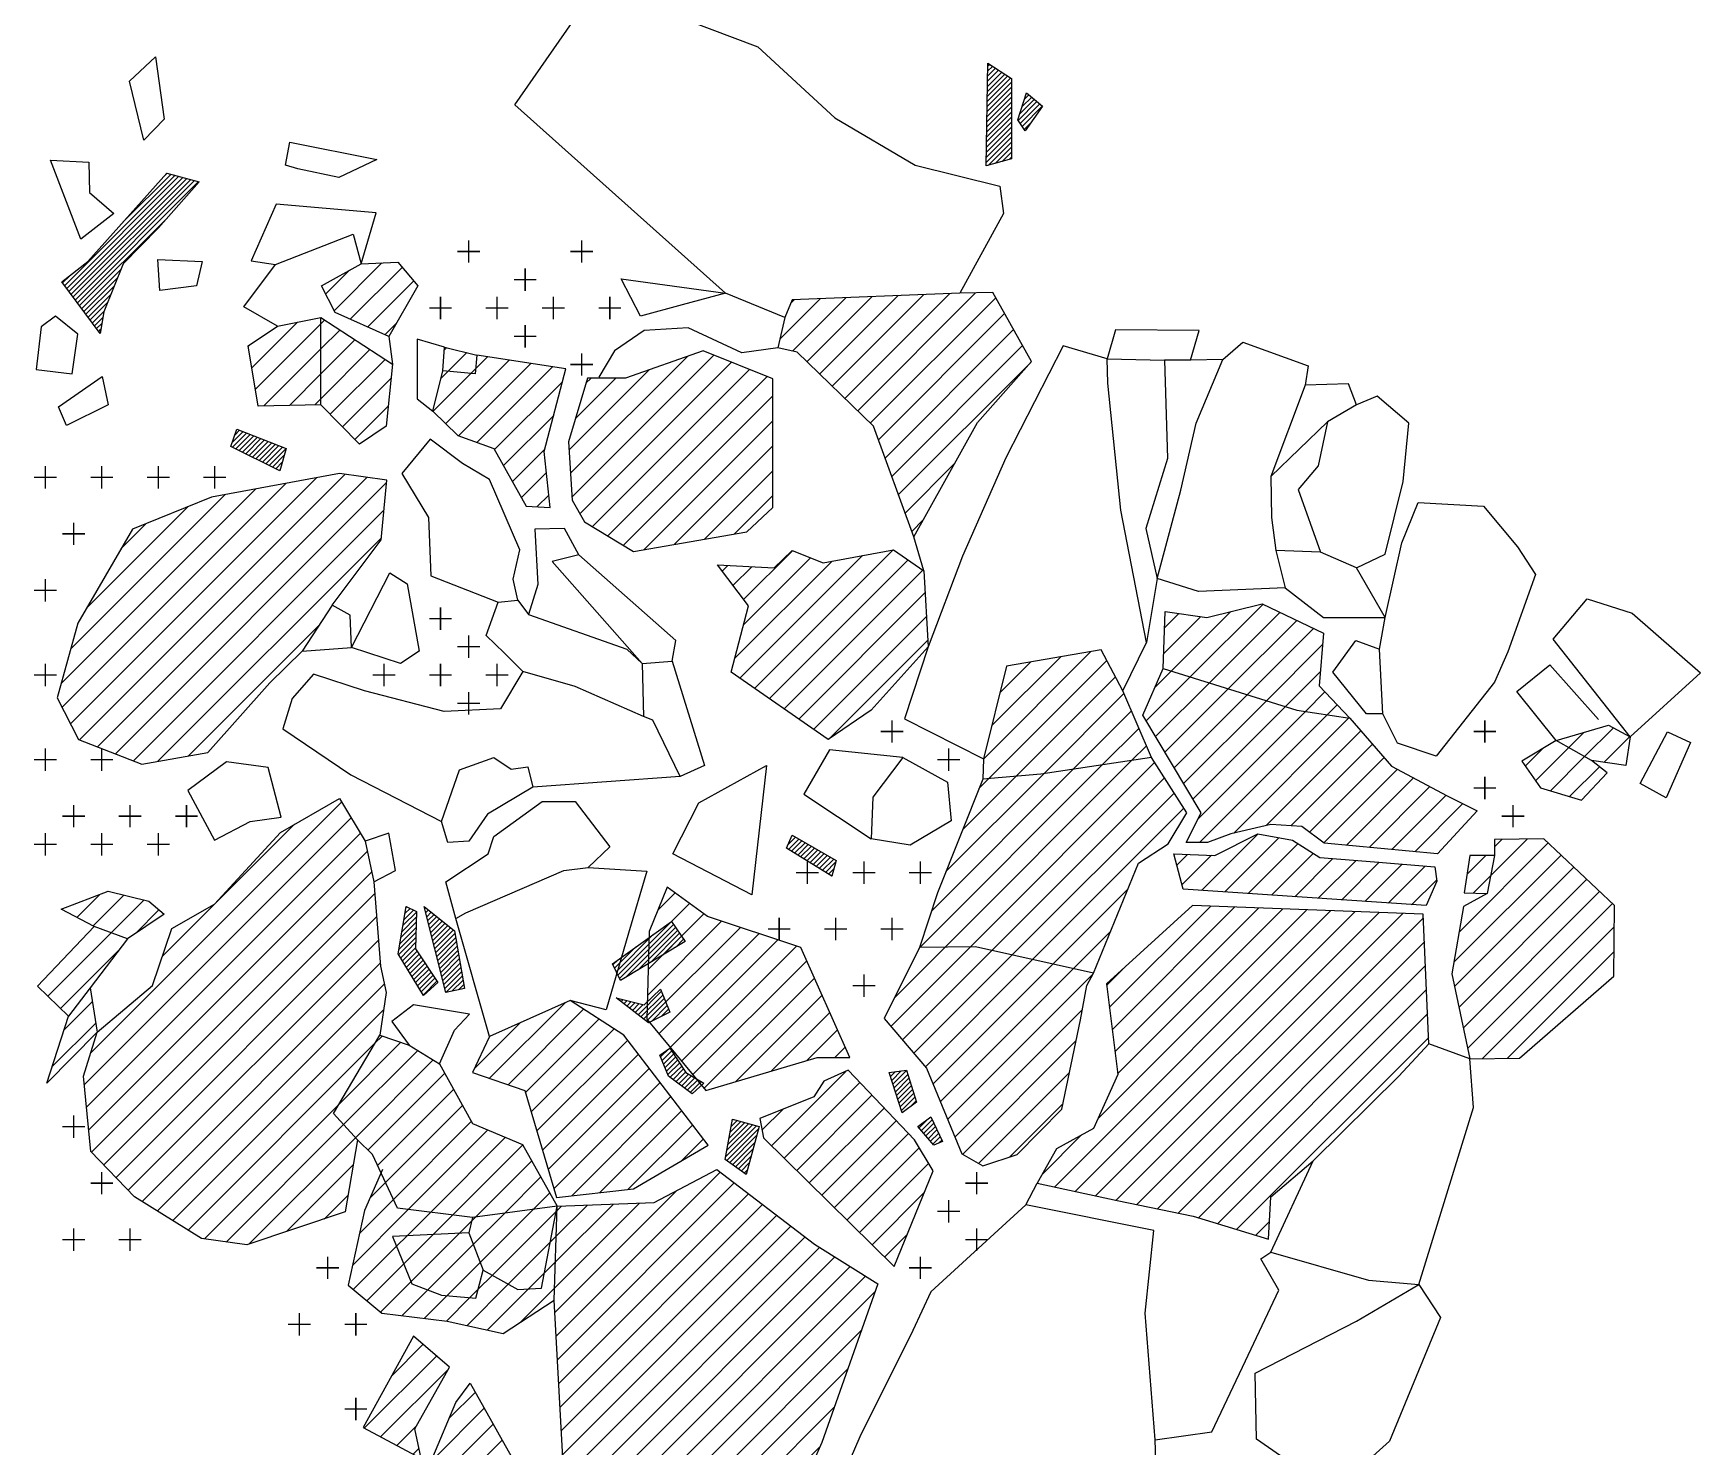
# Model space of a CAD drawing. Header units: metres. Extents: x -4.61 to -3.43, y -16.7 to -13.5.
# Drawn here: x -4.608 to -3.427, y -15.595 to -14.593 of the extents above; entities that cross this region are included whole.
import ezdxf

# ---------------------------------------------------------------- set-up
doc = ezdxf.new("R2010")
doc.units = ezdxf.units.M
doc.header["$LTSCALE"] = 25
doc.header["$MEASUREMENT"] = 0
doc.layers.get('0').update_dxf_attribs({"linetype": 'CONTINUOUS'})
for name, color, linetype in [('FEUER', 1, 'CONTINUOUS'), ('KNOCHEN', 2, 'CONTINUOUS'), ('KNOCHENSCHRAFF', 2, 'CONTINUOUS'), ('STEINE', 4, 'CONTINUOUS')]:
    doc.layers.add(name, color=color, linetype=linetype)

# ---------------------------------------------------------------- blocks, each defined once
blk = doc.blocks.new('*X2')
at = {"color": 0}
for p, q in [((-414.85, -1446.16), (-414.07, -1445.39)), ((-414.71, -1446.38), (-413.31, -1444.98)), ((-414.57, -1446.6), (-413.21, -1445.24)), ((-414.43, -1446.81), (-413.12, -1445.49)), ((-414.3, -1447.03), (-413.02, -1445.75)), ((-414.16, -1447.24), (-412.92, -1446.01)), ((-414.02, -1447.46), (-412.83, -1446.26)), ((-413.88, -1447.67), (-412.73, -1446.52)), ((-413.74, -1447.89), (-412.63, -1446.78)), ((-413.61, -1448.1), (-412.86, -1447.36)), ((-413.47, -1448.32), (-413.11, -1447.96)), ((-393.26, -1463.82), (-391.8, -1462.36)), ((-393.26, -1464.18), (-391.59, -1462.5)), ((-393.25, -1463.1), (-392.23, -1462.09)), ((-393.25, -1463.46), (-392.02, -1462.23)), ((-393.24, -1462.38), (-392.67, -1461.81)), ((-393.24, -1462.74), (-392.45, -1461.95)), ((-393.23, -1461.67), (-393.1, -1461.54)), ((-393.23, -1462.02), (-392.88, -1461.68)), ((-393.28, -1465.25), (-391.54, -1463.52)), ((-393.27, -1464.53), (-391.54, -1462.81)), ((-393.27, -1464.89), (-391.54, -1463.16)), ((-390.62, -1464.01), (-390.3, -1463.69)), ((-393.3, -1466.69), (-391.54, -1464.93)), ((-393.29, -1465.97), (-391.54, -1464.22)), ((-393.29, -1466.33), (-391.54, -1464.58)), ((-393.28, -1465.61), (-391.54, -1463.87)), ((-391.06, -1465.51), (-389.74, -1464.18)), ((-390.95, -1465.04), (-389.93, -1464.02)), ((-390.92, -1465.73), (-389.55, -1464.35)), ((-390.78, -1464.53), (-390.11, -1463.86)), ((-390.78, -1465.94), (-389.36, -1464.51)), ((-393.31, -1467.4), (-391.54, -1465.64)), ((-393.31, -1467.76), (-391.54, -1465.99)), ((-393.3, -1467.04), (-391.54, -1465.29)), ((-390.64, -1466.15), (-390.19, -1465.7)), ((-393.32, -1468.12), (-391.54, -1466.35)), ((-393.32, -1468.48), (-391.54, -1466.7)), ((-393.19, -1468.7), (-391.54, -1467.05)), ((-392.7, -1468.56), (-391.54, -1467.41)), ((-392.2, -1468.42), (-391.54, -1467.76)), ((-391.71, -1468.28), (-391.54, -1468.11)), ((-458.62, -1477.21), (-450.81, -1469.4)), ((-458.47, -1477.41), (-450.53, -1469.47)), ((-458.32, -1477.61), (-450.25, -1469.55)), ((-458.17, -1477.82), (-449.97, -1469.62)), ((-454.5, -1472.73), (-451.09, -1469.32)), ((-451.51, -1469.39), (-451.37, -1469.25)), ((-458.02, -1478.02), (-449.7, -1469.7)), ((-457.87, -1478.22), (-449.42, -1469.77)), ((-457.72, -1478.43), (-449.14, -1469.85)), ((-457.57, -1478.63), (-451.49, -1472.55)), ((-458.77, -1477), (-458.3, -1476.54)), ((-457.42, -1478.84), (-454.65, -1476.07)), ((-457.27, -1479.04), (-454.89, -1476.66)), ((-457.12, -1479.24), (-455.13, -1477.25)), ((-456.97, -1479.45), (-455.37, -1477.84)), ((-456.82, -1479.65), (-455.61, -1478.44)), ((-456.67, -1479.85), (-455.84, -1479.03)), ((-456.52, -1480.06), (-455.93, -1479.47)), ((-456.37, -1480.26), (-456, -1479.89)), ((-456.22, -1480.46), (-456.07, -1480.31)), ((-446.76, -1488.33), (-445.99, -1487.56)), ((-446.73, -1488.66), (-445.73, -1487.65)), ((-446.58, -1487.8), (-446.24, -1487.46)), ((-446.5, -1488.77), (-445.48, -1487.75)), ((-446.26, -1488.89), (-445.22, -1487.85)), ((-446.03, -1489.01), (-444.97, -1487.95)), ((-445.79, -1489.13), (-444.72, -1488.05)), ((-445.56, -1489.25), (-444.46, -1488.15)), ((-445.32, -1489.36), (-444.21, -1488.25)), ((-445.09, -1489.48), (-443.95, -1488.35)), ((-444.85, -1489.6), (-443.7, -1488.45)), ((-444.61, -1489.72), (-443.45, -1488.55)), ((-444.38, -1489.84), (-443.19, -1488.65)), ((-444.14, -1489.95), (-442.94, -1488.75)), ((-443.91, -1490.07), (-443.07, -1489.23)), ((-443.67, -1490.19), (-443.21, -1489.73)), ((-443.44, -1490.31), (-443.36, -1490.23)), ((-407.38, -1516.83), (-406.84, -1516.29)), ((-407.35, -1517.15), (-406.61, -1516.42)), ((-407.13, -1517.29), (-406.39, -1516.55)), ((-407.1, -1516.19), (-407.06, -1516.16)), ((-406.91, -1517.42), (-406.16, -1516.68)), ((-406.69, -1517.56), (-405.94, -1516.8)), ((-406.48, -1517.69), (-405.72, -1516.93)), ((-406.26, -1517.83), (-405.49, -1517.06)), ((-406.04, -1517.96), (-405.27, -1517.19)), ((-405.82, -1518.1), (-405.04, -1517.32)), ((-405.6, -1518.23), (-404.82, -1517.45)), ((-405.38, -1518.37), (-404.59, -1517.58)), ((-405.17, -1518.5), (-404.37, -1517.71)), ((-404.95, -1518.64), (-404.14, -1517.84)), ((-404.73, -1518.78), (-404, -1518.05)), ((-404.51, -1518.91), (-404.14, -1518.54)), ((-404.29, -1519.05), (-404.27, -1519.02)), ((-434.65, -1522.53), (-433.71, -1521.6)), ((-434.58, -1522.11), (-433.92, -1521.45)), ((-434.51, -1521.68), (-434.15, -1521.33)), ((-434.44, -1521.26), (-434.39, -1521.21)), ((-433.11, -1521.35), (-433.04, -1521.28)), ((-433.04, -1521.63), (-432.85, -1521.44)), ((-432.97, -1521.92), (-432.65, -1521.6)), ((-434.86, -1523.81), (-433.73, -1522.68)), ((-434.79, -1523.38), (-433.73, -1522.32)), ((-434.72, -1522.96), (-433.72, -1521.96)), ((-432.9, -1522.2), (-432.46, -1521.76)), ((-432.83, -1522.48), (-432.26, -1521.91)), ((-432.76, -1522.76), (-432.07, -1522.07)), ((-432.69, -1523.05), (-431.87, -1522.23)), ((-432.62, -1523.33), (-431.68, -1522.39)), ((-432.55, -1523.61), (-431.48, -1522.55)), ((-432.48, -1523.9), (-431.28, -1522.7)), ((-419.43, -1526.06), (-415.66, -1522.28)), ((-419.32, -1526.29), (-415.49, -1522.47)), ((-418.9, -1526.23), (-415.35, -1522.68)), ((-434.95, -1524.61), (-433.75, -1523.4)), ((-434.93, -1524.23), (-433.74, -1523.04)), ((-434.82, -1524.83), (-433.76, -1523.76)), ((-432.41, -1524.18), (-431.09, -1522.86)), ((-432.34, -1524.46), (-430.98, -1523.11)), ((-432.26, -1524.74), (-430.93, -1523.41)), ((-432.19, -1525.03), (-430.88, -1523.71)), ((-432.12, -1525.31), (-430.82, -1524.01)), ((-419.55, -1525.82), (-416.92, -1523.18)), ((-418.01, -1525.7), (-415.21, -1522.89)), ((-417.13, -1525.17), (-415.06, -1523.1)), ((-416.25, -1524.64), (-414.92, -1523.31)), ((-415.36, -1524.11), (-414.78, -1523.52)), ((-434.69, -1525.05), (-433.76, -1524.12)), ((-434.55, -1525.27), (-433.65, -1524.36)), ((-434.42, -1525.49), (-433.51, -1524.58)), ((-434.29, -1525.71), (-433.37, -1524.79)), ((-434.16, -1525.93), (-433.23, -1525)), ((-432.05, -1525.59), (-430.77, -1524.31)), ((-431.98, -1525.88), (-430.72, -1524.61)), ((-431.91, -1526.16), (-430.67, -1524.91)), ((-431.84, -1526.44), (-430.61, -1525.21)), ((-419.78, -1525.34), (-419.44, -1525)), ((-419.66, -1525.58), (-418.18, -1524.09)), ((-434.02, -1526.15), (-433.09, -1525.22)), ((-433.89, -1526.37), (-432.95, -1525.43)), ((-433.76, -1526.59), (-432.81, -1525.64)), ((-433.62, -1526.81), (-432.67, -1525.86)), ((-433.49, -1527.03), (-432.53, -1526.07)), ((-433.36, -1527.25), (-432.39, -1526.28)), ((-431.77, -1526.72), (-430.56, -1525.52)), ((-431.7, -1527.01), (-430.51, -1525.82)), ((-431.63, -1527.29), (-430.45, -1526.12)), ((-433.22, -1527.47), (-432.25, -1526.5)), ((-431.19, -1527.2), (-430.4, -1526.42)), ((-430.73, -1527.1), (-430.35, -1526.72)), ((-418, -1528.87), (-416.34, -1527.2)), ((-417.8, -1529.02), (-416.23, -1527.45)), ((-419.4, -1527.78), (-419.33, -1527.72)), ((-419.2, -1527.94), (-419.05, -1527.79)), ((-419, -1528.09), (-418.77, -1527.86)), ((-418.8, -1528.25), (-418.48, -1527.93)), ((-418.6, -1528.4), (-418.2, -1528.01)), ((-418.4, -1528.56), (-417.92, -1528.08)), ((-418.2, -1528.71), (-417.64, -1528.15)), ((-417.61, -1529.18), (-416.13, -1527.7)), ((-417.41, -1529.33), (-416.03, -1527.96)), ((-417.06, -1529.34), (-415.93, -1528.21)), ((-416.36, -1528.99), (-415.83, -1528.46)), ((-416.4, -1531.86), (-415.83, -1531.29)), ((-416.29, -1532.11), (-415.61, -1531.42)), ((-416.19, -1532.36), (-415.47, -1531.64)), ((-416.09, -1532.61), (-415.33, -1531.85)), ((-415.98, -1532.86), (-415.19, -1532.07)), ((-415.88, -1533.11), (-415.05, -1532.28)), ((-415.72, -1533.3), (-414.91, -1532.5)), ((-415.52, -1533.45), (-414.77, -1532.71)), ((-415.32, -1533.61), (-414.64, -1532.93)), ((-415.12, -1533.76), (-414.43, -1533.07)), ((-414.91, -1533.91), (-414.21, -1533.2)), ((-414.71, -1534.06), (-413.99, -1533.34)), ((-414.51, -1534.22), (-413.76, -1533.47)), ((-400.2, -1532.98), (-400.17, -1532.95)), ((-400.11, -1533.25), (-399.76, -1532.9)), ((-400.02, -1533.52), (-399.36, -1532.85)), ((-399.94, -1533.78), (-398.98, -1532.82)), ((-399.85, -1534.05), (-398.89, -1533.09)), ((-399.77, -1534.32), (-398.81, -1533.36)), ((-414.31, -1534.37), (-413.54, -1533.6)), ((-399.68, -1534.59), (-398.72, -1533.63)), ((-399.59, -1534.85), (-398.63, -1533.89)), ((-399.51, -1535.12), (-398.55, -1534.16)), ((-399.42, -1535.39), (-398.46, -1534.43)), ((-399.34, -1535.66), (-398.38, -1534.7)), ((-398.68, -1535.35), (-398.29, -1534.97)), ((-411.78, -1538.91), (-409.6, -1536.73)), ((-411.71, -1539.19), (-409.47, -1536.95)), ((-411.7, -1538.47), (-409.88, -1536.65)), ((-411.62, -1538.04), (-410.16, -1536.58)), ((-411.55, -1537.61), (-410.43, -1536.5)), ((-411.47, -1537.18), (-410.71, -1536.43)), ((-411.39, -1536.75), (-410.99, -1536.35)), ((-411.32, -1536.32), (-411.27, -1536.28)), ((-398.08, -1536.88), (-397.5, -1536.29)), ((-397.92, -1537.07), (-397.16, -1536.31)), ((-397.76, -1537.26), (-397.05, -1536.55)), ((-397.6, -1537.45), (-396.93, -1536.79)), ((-411.51, -1539.34), (-409.6, -1537.43)), ((-411.3, -1539.49), (-409.73, -1537.92)), ((-397.43, -1537.64), (-396.82, -1537.03)), ((-397.27, -1537.83), (-396.71, -1537.27)), ((-397.11, -1538.03), (-396.59, -1537.51)), ((-396.68, -1537.95), (-396.48, -1537.75)), ((-411.1, -1539.64), (-409.86, -1538.4)), ((-410.89, -1539.79), (-409.99, -1538.88)), ((-410.69, -1539.94), (-410.12, -1539.37)), ((-410.48, -1540.08), (-410.25, -1539.85))]:
    blk.add_line(p, q, dxfattribs=at)
blk = doc.blocks.new('*X5')
at = {"color": 0}
for p, q in [((-423.8, -1551.63), (-412.18, -1540.02)), ((-423.89, -1549.96), (-415.26, -1541.33)), ((-423.71, -1553.31), (-411.18, -1540.78)), ((-423.62, -1554.99), (-410.18, -1541.55)), ((-423.91, -1548.21), (-417.91, -1542.21)), ((-423.85, -1546.38), (-419.75, -1542.28)), ((-423.8, -1544.56), (-421.58, -1542.35)), ((-423.74, -1542.74), (-423.42, -1542.42)), ((-423.53, -1556.66), (-409.18, -1542.32)), ((-423.44, -1558.34), (-408.18, -1543.08)), ((-423.34, -1560.02), (-407.17, -1543.85)), ((-423.25, -1561.7), (-406.17, -1544.61)), ((-423.16, -1563.37), (-405.14, -1545.35)), ((-422.41, -1564.39), (-404.05, -1546.03)), ((-421.13, -1564.88), (-402.97, -1546.71)), ((-419.85, -1565.37), (-401.88, -1547.39)), ((-418.57, -1565.85), (-401.22, -1548.5)), ((-435.48, -1554.47), (-433.24, -1552.23)), ((-417.24, -1566.29), (-402.19, -1551.23)), ((-437.4, -1558.16), (-432.29, -1553.05)), ((-436.24, -1558.77), (-431.46, -1553.99)), ((-415.04, -1565.85), (-403.15, -1553.97)), ((-431.39, -1557.45), (-429.53, -1555.6)), ((-432.43, -1560.27), (-428.9, -1556.74)), ((-412.83, -1565.41), (-404.12, -1556.7)), ((-435.09, -1559.39), (-433.69, -1557.99)), ((-431.34, -1560.94), (-428.27, -1557.87)), ((-430.24, -1561.61), (-427.63, -1559)), ((-410.54, -1564.89), (-405.12, -1559.47)), ((-433.93, -1560), (-433.52, -1559.58)), ((-429.1, -1562.24), (-427, -1560.14)), ((-427.96, -1562.86), (-426.16, -1561.06)), ((-426.59, -1563.27), (-425.31, -1561.99)), ((-424.69, -1563.13), (-424.47, -1562.91)), ((-408.25, -1564.37), (-406.53, -1562.65))]:
    blk.add_line(p, q, dxfattribs=at)
blk = doc.blocks.new('*X6')
at = {"color": 0}
for p, q in [((-440.14, -1477.82), (-438.44, -1476.12)), ((-439.54, -1478.99), (-436.16, -1475.61)), ((-438.39, -1479.6), (-434.72, -1475.93)), ((-437.16, -1480.14), (-433.91, -1476.89)), ((-405.13, -1483.47), (-399.58, -1477.92)), ((-404.24, -1484.34), (-397.75, -1477.85)), ((-403.34, -1485.21), (-395.91, -1477.78)), ((-402.44, -1486.09), (-394.09, -1477.73)), ((-407.94, -1480.98), (-405.1, -1478.14)), ((-407.16, -1478.43), (-406.94, -1478.21)), ((-407.05, -1481.86), (-403.26, -1478.06)), ((-406.03, -1482.6), (-401.42, -1477.99)), ((-401.55, -1486.96), (-392.66, -1478.07)), ((-445.37, -1483.04), (-442.13, -1479.81)), ((-445.11, -1484.56), (-440.48, -1479.93)), ((-440.48, -1479.93), (-440.21, -1479.66)), ((-435.93, -1480.68), (-435.1, -1479.85)), ((-400.97, -1488.15), (-392.03, -1479.2)), ((-445.62, -1481.53), (-445.42, -1481.34)), ((-440.48, -1481.7), (-439.14, -1480.36)), ((-440.48, -1483.47), (-438.07, -1481.05)), ((-400.5, -1489.44), (-391.39, -1480.33)), ((-400.03, -1490.74), (-390.75, -1481.46)), ((-444.52, -1485.74), (-440.48, -1481.7)), ((-440.48, -1485.23), (-437, -1481.75)), ((-439.81, -1486.33), (-435.93, -1482.45)), ((-431.74, -1481.79), (-431.56, -1481.61)), ((-431.63, -1486.99), (-427.13, -1482.49)), ((-431.46, -1483.28), (-430.14, -1481.96)), ((-429.51, -1483.1), (-428.66, -1482.25)), ((-422.78, -1490.51), (-414.48, -1482.21)), ((-422.68, -1492.17), (-412.63, -1482.13)), ((-422.12, -1493.38), (-411.37, -1482.64)), ((-399.56, -1492.04), (-390.17, -1482.65)), ((-442.71, -1485.7), (-440.48, -1483.47)), ((-438.94, -1487.22), (-435.49, -1483.78)), ((-432.53, -1486.12), (-429.84, -1483.43)), ((-431.96, -1483.78), (-431.46, -1483.28)), ((-430.72, -1487.85), (-425.6, -1482.72)), ((-429.84, -1483.43), (-429.51, -1483.1)), ((-429.42, -1488.32), (-424.06, -1482.96)), ((-422.88, -1488.84), (-417.21, -1483.17)), ((-422.43, -1486.62), (-419.57, -1483.76)), ((-421.7, -1484.12), (-421.33, -1483.76)), ((-421.24, -1494.28), (-410.11, -1483.15)), ((-420.14, -1494.94), (-408.85, -1483.65)), ((-428.17, -1488.83), (-423.36, -1484.02)), ((-419.04, -1495.61), (-408.45, -1485.02)), ((-440.91, -1485.66), (-440.48, -1485.23)), ((-438.06, -1488.11), (-435.7, -1485.76)), ((-427.53, -1489.96), (-423.98, -1486.41)), ((-417.57, -1495.9), (-408.45, -1486.79)), ((-415.43, -1495.54), (-408.45, -1488.56)), ((-426.9, -1491.09), (-424.61, -1488.8)), ((-458.22, -1508.27), (-440.78, -1490.84)), ((-457.58, -1509.4), (-438.77, -1490.59)), ((-456.31, -1509.89), (-437.21, -1490.8)), ((-426.26, -1492.22), (-424.49, -1490.46)), ((-413.3, -1495.18), (-408.45, -1490.33)), ((-399.08, -1493.33), (-395.55, -1489.8)), ((-458.89, -1505.41), (-445.12, -1491.64)), ((-458.82, -1507.11), (-442.95, -1491.24)), ((-458.21, -1502.96), (-447.29, -1492.04)), ((-455.03, -1510.39), (-435.82, -1491.17)), ((-425.14, -1492.87), (-424.33, -1492.06)), ((-411.17, -1494.81), (-408.45, -1492.09)), ((-457.08, -1500.06), (-449.9, -1492.89)), ((-453.76, -1510.88), (-436.01, -1493.13)), ((-454.64, -1495.85), (-452.85, -1494.06)), ((-398.61, -1494.63), (-397.8, -1493.81)), ((-452.02, -1510.91), (-436.19, -1495.09)), ((-411.16, -1503.64), (-404.25, -1496.73)), ((-410.78, -1505.03), (-402.09, -1496.34)), ((-410.53, -1501.25), (-405.78, -1496.5)), ((-410.52, -1499.46), (-407.05, -1496)), ((-409.74, -1505.75), (-399.92, -1495.94)), ((-408.7, -1506.48), (-398.86, -1496.65)), ((-412.04, -1497.45), (-411.63, -1497.04)), ((-411.28, -1498.46), (-409.95, -1497.13)), ((-407.65, -1507.2), (-397.82, -1497.37)), ((-406.61, -1507.93), (-397.67, -1498.99)), ((-380.22, -1504.52), (-376.01, -1500.31)), ((-378.87, -1504.94), (-373.71, -1499.78)), ((-377.52, -1505.36), (-372.52, -1500.36)), ((-449.88, -1510.54), (-440.58, -1501.24)), ((-405.57, -1508.66), (-397.57, -1500.66)), ((-380.76, -1503.29), (-378.13, -1500.66)), ((-380.69, -1501.45), (-379.68, -1500.45)), ((-376.18, -1505.78), (-371.33, -1500.93)), ((-374.83, -1506.2), (-370.14, -1501.51)), ((-404.51, -1509.36), (-397.48, -1502.33)), ((-373.48, -1506.62), (-369.51, -1502.65)), ((-393.53, -1510.76), (-385.91, -1503.14)), ((-393.15, -1512.14), (-384.78, -1503.78)), ((-392.95, -1508.41), (-388.05, -1503.51)), ((-392.37, -1506.06), (-390.19, -1503.89)), ((-391.21, -1511.97), (-384.17, -1504.93)), ((-381.99, -1508.05), (-378.87, -1504.94)), ((-381.38, -1505.68), (-380.22, -1504.52)), ((-372.13, -1507.04), (-369.67, -1504.57)), ((-389.26, -1511.79), (-383.57, -1506.1)), ((-381.33, -1509.16), (-377.52, -1505.36)), ((-380.67, -1510.27), (-376.18, -1505.78)), ((-380.01, -1511.38), (-374.83, -1506.2)), ((-370.71, -1507.38), (-369.33, -1506)), ((-387.18, -1511.48), (-383.04, -1507.34)), ((-379.35, -1512.48), (-373.48, -1506.62)), ((-378.69, -1513.59), (-372.13, -1507.04)), ((-378.31, -1514.99), (-370.71, -1507.38)), ((-369.17, -1507.61), (-368.46, -1506.91)), ((-385.11, -1511.17), (-382.51, -1508.58)), ((-378.22, -1516.66), (-369.17, -1507.61)), ((-375.79, -1516), (-367.63, -1507.84)), ((-367.63, -1507.84), (-367.6, -1507.81)), ((-350.93, -1510.58), (-348.89, -1508.54)), ((-383.03, -1510.86), (-381.98, -1509.81)), ((-373.49, -1515.46), (-366.78, -1508.76)), ((-371.74, -1515.49), (-365.96, -1509.7)), ((-352.05, -1509.94), (-350.98, -1508.87)), ((-349.56, -1510.99), (-347.73, -1509.16)), ((-396.24, -1524.07), (-383.03, -1510.86)), ((-394.45, -1524.05), (-381.4, -1511)), ((-370.43, -1515.94), (-365.14, -1510.65)), ((-355.14, -1511.26), (-353.87, -1509.99)), ((-354.41, -1512.3), (-352.05, -1509.94)), ((-353.35, -1513.01), (-350.93, -1510.58)), ((-398.03, -1524.1), (-385.11, -1511.17)), ((-397.22, -1521.52), (-387.18, -1511.48)), ((-396.19, -1518.73), (-389.26, -1511.79)), ((-395.02, -1515.78), (-391.21, -1511.97)), ((-393.85, -1512.84), (-393.15, -1512.14)), ((-392.94, -1524.31), (-380.71, -1512.08)), ((-369.42, -1516.7), (-364.2, -1511.48)), ((-367.81, -1516.86), (-363.05, -1512.09)), ((-351.99, -1513.41), (-349.88, -1511.3)), ((-348.02, -1511.21), (-348, -1511.19)), ((-391.49, -1524.63), (-380.02, -1513.16)), ((-366.2, -1517.02), (-361.89, -1512.71)), ((-364.59, -1517.17), (-360.74, -1513.32)), ((-456.79, -1531.59), (-439.01, -1513.81)), ((-390.05, -1524.96), (-379.33, -1514.24)), ((-362.97, -1517.32), (-359.56, -1513.91)), ((-457.23, -1533.81), (-438.34, -1514.91)), ((-451.7, -1524.73), (-442.34, -1515.37)), ((-457.08, -1535.42), (-437.67, -1516)), ((-378.08, -1520.06), (-374.07, -1516.05)), ((-376.43, -1520.17), (-372.59, -1516.33)), ((-374.77, -1520.29), (-371.24, -1516.76)), ((-359.82, -1523.01), (-353.51, -1516.7)), ((-357.6, -1519.02), (-355, -1516.43)), ((-357.32, -1516.98), (-356.8, -1516.45)), ((-456.93, -1537.03), (-437.18, -1517.28)), ((-379.83, -1518.27), (-379.07, -1517.51)), ((-379.46, -1519.67), (-377.36, -1517.57)), ((-373.12, -1520.4), (-370.16, -1517.44)), ((-371.46, -1520.51), (-368.76, -1517.81)), ((-369.81, -1520.62), (-367.12, -1517.94)), ((-368.15, -1520.74), (-365.48, -1518.07)), ((-361.36, -1517.48), (-361.23, -1517.35)), ((-360.19, -1525.14), (-352.6, -1517.56)), ((-359.26, -1518.92), (-357.92, -1517.58)), ((-456.73, -1538.61), (-436.87, -1518.74)), ((-366.5, -1520.85), (-363.85, -1518.2)), ((-364.84, -1520.96), (-362.22, -1518.34)), ((-363.19, -1521.07), (-361.41, -1519.3)), ((-360.14, -1526.87), (-351.69, -1518.42)), ((-359.83, -1528.33), (-350.79, -1519.28)), ((-358.82, -1520.25), (-357.6, -1519.02)), ((-457.77, -1521.97), (-456.15, -1520.35)), ((-456.61, -1522.57), (-454.43, -1520.4)), ((-455.86, -1539.51), (-436.65, -1520.29)), ((-416.6, -1521.45), (-415.38, -1520.23)), ((-388.61, -1525.28), (-383.28, -1519.95)), ((-359.52, -1529.79), (-349.88, -1520.14)), ((-455.33, -1523.06), (-453.02, -1520.75)), ((-453.58, -1523.08), (-451.95, -1521.44)), ((-417.23, -1523.86), (-414.36, -1520.98)), ((-388.48, -1541.07), (-368.93, -1521.51)), ((-387.03, -1541.38), (-367.22, -1521.57)), ((-385.58, -1541.69), (-365.52, -1521.64)), ((-385.43, -1536.25), (-370.63, -1521.45)), ((-384.61, -1528.36), (-377.45, -1521.19)), ((-384.41, -1529.93), (-375.74, -1521.25)), ((-384.21, -1531.5), (-374.04, -1521.32)), ((-384.02, -1533.06), (-372.33, -1521.38)), ((-359.21, -1531.24), (-348.97, -1521)), ((-454.99, -1540.4), (-436.53, -1521.94)), ((-417.32, -1527.48), (-412.08, -1522.24)), ((-417.32, -1529.24), (-410.75, -1522.68)), ((-417.28, -1525.67), (-413.33, -1521.72)), ((-384.12, -1542.01), (-363.81, -1521.7)), ((-382.66, -1542.31), (-362.35, -1522.01)), ((-358.18, -1531.98), (-348.83, -1522.63)), ((-459.82, -1527.55), (-455.33, -1523.06)), ((-454.13, -1541.3), (-436.4, -1523.58)), ((-416.52, -1530.21), (-409.42, -1523.12)), ((-415.72, -1531.18), (-408.1, -1523.56)), ((-414.92, -1532.15), (-406.77, -1524)), ((-387.17, -1525.61), (-384.52, -1522.96)), ((-381.19, -1542.62), (-362.28, -1523.7)), ((-458.93, -1528.43), (-454.84, -1524.34)), ((-414.12, -1533.11), (-406.05, -1525.04)), ((-400.09, -1529.69), (-394.45, -1524.05)), ((-399.83, -1527.67), (-396.24, -1524.07)), ((-399.27, -1530.64), (-392.94, -1524.31)), ((-398.46, -1531.6), (-391.49, -1524.63)), ((-398.1, -1524.17), (-398.03, -1524.1)), ((-397.64, -1532.55), (-390.05, -1524.96)), ((-356.39, -1531.95), (-348.85, -1524.42)), ((-453.15, -1542.09), (-436.27, -1525.22)), ((-413.31, -1534.08), (-405.5, -1526.27)), ((-397.1, -1533.77), (-388.61, -1525.28)), ((-396.58, -1535.02), (-387.17, -1525.61)), ((-396.06, -1536.27), (-385.76, -1525.97)), ((-384.81, -1526.79), (-383.65, -1525.63)), ((-379.73, -1542.92), (-362.2, -1525.39)), ((-452.06, -1542.77), (-435.98, -1526.7)), ((-411.07, -1533.6), (-404.96, -1527.49)), ((-378.3, -1543.25), (-362.13, -1527.09)), ((-458.67, -1529.93), (-456.67, -1527.94)), ((-450.97, -1543.45), (-436.04, -1528.52)), ((-428.52, -1533.37), (-423.17, -1528.02)), ((-427.2, -1533.83), (-421.86, -1528.48)), ((-408.55, -1532.85), (-404.41, -1528.71)), ((-395.55, -1537.53), (-386.52, -1528.5)), ((-459.51, -1532.54), (-456.43, -1529.46)), ((-429.62, -1532.71), (-426.36, -1529.45)), ((-425.98, -1534.37), (-420.78, -1529.17)), ((-425.58, -1535.74), (-419.7, -1529.86)), ((-406.04, -1532.11), (-403.87, -1529.94)), ((-376.94, -1543.67), (-362.05, -1528.78)), ((-449.88, -1544.13), (-436.67, -1530.91)), ((-439.18, -1535.2), (-434.81, -1530.82)), ((-436.67, -1530.91), (-436.12, -1530.37)), ((-425.18, -1537.1), (-418.73, -1530.66)), ((-395, -1538.75), (-386.97, -1530.71)), ((-375.59, -1544.08), (-361.98, -1530.47)), ((-438.87, -1536.65), (-433.61, -1531.4)), ((-438.03, -1537.58), (-432.52, -1532.07)), ((-424.77, -1538.47), (-417.96, -1531.66)), ((-404.05, -1531.89), (-403.33, -1531.16)), ((-437.14, -1538.46), (-431.71, -1533.03)), ((-424.37, -1539.83), (-417.2, -1532.66)), ((-408.55, -1538.15), (-403.28, -1532.88)), ((-393.89, -1539.4), (-387.44, -1532.95)), ((-436.46, -1539.54), (-431.08, -1534.16)), ((-423.97, -1541.2), (-416.43, -1533.66)), ((-422.7, -1541.7), (-415.67, -1534.66)), ((-407.66, -1539.03), (-402.29, -1533.66)), ((-406.76, -1539.9), (-401.43, -1534.57)), ((-448.73, -1544.75), (-439.18, -1535.2)), ((-435.89, -1540.75), (-430.45, -1535.3)), ((-420.71, -1541.47), (-414.9, -1535.66)), ((-409.22, -1537.05), (-407.72, -1535.56)), ((-405.87, -1540.78), (-400.57, -1535.48)), ((-391.65, -1538.93), (-387.9, -1535.19)), ((-447.19, -1544.97), (-438.87, -1536.65)), ((-435.33, -1541.95), (-429.82, -1536.44)), ((-434.28, -1542.67), (-428.64, -1537.03)), ((-418.72, -1541.25), (-414.13, -1536.67)), ((-404.98, -1541.66), (-399.71, -1536.38)), ((-445.57, -1545.12), (-438.03, -1537.58)), ((-432.71, -1542.87), (-427.39, -1537.55)), ((-431.14, -1543.07), (-426.16, -1538.08)), ((-414.88, -1539.18), (-413.37, -1537.67)), ((-404.09, -1542.53), (-398.85, -1537.29)), ((-389.37, -1540.18), (-386.57, -1537.38)), ((-429.52, -1543.21), (-425.52, -1539.22)), ((-403.2, -1543.41), (-398.09, -1538.3)), ((-442.91, -1544.23), (-438.19, -1539.51)), ((-427.47, -1542.94), (-424.89, -1540.35)), ((-402.31, -1544.29), (-397.42, -1539.4)), ((-440.25, -1543.34), (-438.55, -1541.64)), ((-436.99, -1541.84), (-435.89, -1540.75)), ((-425.43, -1542.66), (-424.26, -1541.49)), ((-401.42, -1545.16), (-397.72, -1541.46)), ((-438.24, -1546.63), (-434.28, -1542.67)), ((-437.74, -1544.36), (-435.33, -1541.95)), ((-434.36, -1544.52), (-432.71, -1542.87)), ((-429.68, -1545.14), (-427.47, -1542.94)), ((-429.19, -1546.42), (-425.43, -1542.66)), ((-428.33, -1547.33), (-423.8, -1542.8)), ((-423.8, -1542.8), (-423.74, -1542.74)), ((-432.51, -1544.43), (-431.14, -1543.07)), ((-430.65, -1544.34), (-429.8, -1543.49)), ((-429.8, -1543.49), (-429.52, -1543.21)), ((-374.23, -1544.49), (-373.25, -1543.51)), ((-438.18, -1548.34), (-435.11, -1545.27)), ((-435.11, -1545.27), (-434.36, -1544.52)), ((-434.59, -1546.52), (-432.51, -1544.43)), ((-434.08, -1547.77), (-430.65, -1544.34)), ((-432.9, -1548.36), (-429.68, -1545.14)), ((-427.2, -1547.96), (-424.23, -1544.99)), ((-424.23, -1544.99), (-423.8, -1544.56)), ((-400.53, -1546.04), (-398.93, -1544.44)), ((-431.55, -1548.77), (-429.19, -1546.42)), ((-424.65, -1547.18), (-423.85, -1546.38)), ((-437.21, -1549.14), (-434.59, -1546.52)), ((-429.33, -1548.32), (-428.33, -1547.33)), ((-425.76, -1548.29), (-424.65, -1547.18)), ((-436.25, -1549.94), (-434.08, -1547.77)), ((-434.73, -1550.19), (-432.9, -1548.36)), ((-433.15, -1550.38), (-431.55, -1548.77)), ((-430.12, -1550.88), (-427.2, -1547.96)), ((-429.91, -1548.91), (-429.33, -1548.32)), ((-428.67, -1551.2), (-425.76, -1548.29)), ((-426.39, -1550.69), (-423.91, -1548.21)), ((-431.57, -1550.57), (-429.91, -1548.91))]:
    blk.add_line(p, q, dxfattribs=at)
blk = doc.blocks.new('LB')
at = {"layer": 'FEUER', "const_width": 0.1}
for points in [[(0, 0), (0, -1.6)], [(-0.8, -0.8), (0.8, -0.8)]]:
    blk.add_lwpolyline(points, dxfattribs=at)

msp = doc.modelspace()

# ---------------------------------------------------------------- linework, layer by layer
at = {"layer": 'KNOCHEN'}
for points in [[(-3.9333, -14.6874), (-3.9322, -14.6146), (-3.9154, -14.6253), (-3.9154, -14.6823), (-3.9333, -14.6874)], [(-3.9109, -14.6548), (-3.9047, -14.6355), (-3.8935, -14.6451), (-3.9058, -14.6624), (-3.9109, -14.6548)], [(-4.5882, -14.7694), (-4.5698, -14.7551), (-4.5138, -14.6925), (-4.4909, -14.6986), (-4.5199, -14.7312), (-4.5449, -14.7566), (-4.5586, -14.7908), (-4.5612, -14.806), (-4.5882, -14.7694)], [(-4.4685, -14.886), (-4.4644, -14.8738), (-4.4293, -14.8875), (-4.4339, -14.9033), (-4.4685, -14.886)], [(-4.0428, -15.1905), (-4.0749, -15.1707), (-4.0708, -15.1615), (-4.0397, -15.1793), (-4.0428, -15.1905)], [(-4.332, -15.2751), (-4.3499, -15.2455), (-4.3443, -15.2119), (-4.3371, -15.2155), (-4.3376, -15.242), (-4.3219, -15.2659), (-4.332, -15.2751)], [(-4.3162, -15.273), (-4.3315, -15.2119), (-4.3101, -15.2292), (-4.303, -15.27), (-4.3162, -15.273)], [(-4.1925, -15.2644), (-4.1981, -15.2527), (-4.1563, -15.2226), (-4.1467, -15.2369), (-4.1925, -15.2644)], [(-4.1956, -15.2766), (-4.1757, -15.2817), (-4.164, -15.2705), (-4.1574, -15.2868), (-4.1726, -15.2944), (-4.1956, -15.2766)], [(-4.1645, -15.3173), (-4.1574, -15.3123), (-4.1462, -15.3296), (-4.1334, -15.3372), (-4.1416, -15.3448), (-4.1584, -15.3321), (-4.1645, -15.3173)], [(-3.9929, -15.3581), (-4.002, -15.3296), (-3.9898, -15.328), (-3.9827, -15.3505), (-3.9929, -15.3581)], [(-4.1182, -15.3912), (-4.1131, -15.3627), (-4.0942, -15.3678), (-4.1034, -15.4019), (-4.1182, -15.3912)], [(-3.9817, -15.3678), (-3.9725, -15.3611), (-3.9644, -15.3785), (-3.9705, -15.381), (-3.9817, -15.3678)]]:
    msp.add_lwpolyline(points, dxfattribs=at)
at = {"layer": 'STEINE'}
for points in [[(-4.0759, -14.7948), (-4.1181, -14.7775), (-4.2673, -14.6441), (-4.1991, -14.5458), (-4.164, -14.5769), (-4.0952, -14.6029), (-4.0407, -14.6533), (-3.9837, -14.6869), (-3.9236, -14.7017), (-3.921, -14.721), (-3.9521, -14.7775)], [(-4.5301, -14.669), (-4.5403, -14.6273), (-4.522, -14.61), (-4.5159, -14.6543), (-4.5301, -14.669)], [(-4.4298, -14.6869), (-4.4267, -14.6706), (-4.3651, -14.6828), (-4.3921, -14.6955), (-4.4211, -14.6894), (-4.4298, -14.6869)], [(-4.5749, -14.7393), (-4.5963, -14.6833), (-4.5693, -14.6848), (-4.5688, -14.7062), (-4.5515, -14.721), (-4.5749, -14.7393)], [(-4.3763, -14.7566), (-4.3656, -14.7205), (-4.4364, -14.7144), (-4.4542, -14.7546), (-4.4369, -14.7572)], [(-4.4354, -14.8009), (-4.4593, -14.7872), (-4.4369, -14.7572), (-4.3819, -14.7358), (-4.3763, -14.7566)], [(-4.5189, -14.7755), (-4.5204, -14.7536), (-4.4889, -14.7551), (-4.4929, -14.7724), (-4.5189, -14.7755)], [(-4.3947, -14.7913), (-4.4043, -14.7724), (-4.3763, -14.7566), (-4.3503, -14.7556), (-4.3361, -14.7724), (-4.3565, -14.8081), (-4.3947, -14.7913)], [(-4.1782, -14.7938), (-4.192, -14.7673), (-4.1181, -14.7775), (-4.1181, -14.7775), (-4.1487, -14.7857), (-4.1782, -14.7938)], [(-3.9847, -14.9502), (-3.9394, -14.8692), (-3.9012, -14.8259), (-3.9287, -14.777), (-3.9521, -14.7775), (-4.0708, -14.7821), (-4.0759, -14.7948), (-4.081, -14.8162)], [(-4.6065, -14.8315), (-4.581, -14.8346), (-4.577, -14.8065), (-4.5928, -14.7938), (-4.6029, -14.8014), (-4.6065, -14.8315)], [(-4.4048, -14.8565), (-4.4491, -14.8575), (-4.4563, -14.8147), (-4.4354, -14.8009), (-4.4048, -14.7948)], [(-4.4048, -14.8565), (-4.4048, -14.7948), (-4.3539, -14.8279), (-4.3585, -14.8717), (-4.3773, -14.8845), (-4.4048, -14.8565)], [(-3.9776, -14.9741), (-3.9847, -14.9502), (-4.0132, -14.8717), (-4.0672, -14.8193), (-4.081, -14.8162), (-4.1064, -14.8198), (-4.1446, -14.802), (-4.1757, -14.804), (-4.1966, -14.8183), (-4.2078, -14.8371)], [(-4.3565, -14.8081), (-4.3539, -14.8279)], [(-4.3172, -14.8157), (-4.3366, -14.8101), (-4.3366, -14.8524), (-4.3254, -14.861), (-4.3183, -14.8325)], [(-3.8365, -15.0592), (-3.8197, -15.025), (-3.838, -14.9313), (-3.8472, -14.8412), (-3.8477, -14.8239), (-3.8788, -14.8147), (-3.9195, -14.8942), (-3.9501, -14.9639), (-3.9745, -15.0281), (-3.9913, -15.079), (-3.9353, -15.1075)], [(-3.7886, -14.8249), (-3.7825, -14.804), (-3.8416, -14.8035), (-3.8477, -14.8239), (-3.807, -14.8249)], [(-3.8121, -14.9797), (-3.7953, -14.9171), (-3.7846, -14.8697), (-3.7657, -14.8244), (-3.7515, -14.8122), (-3.7051, -14.829), (-3.7072, -14.8427), (-3.7316, -14.9074), (-3.7311, -14.9364), (-3.728, -14.9599), (-3.7214, -14.9863), (-3.783, -14.9889), (-3.8121, -14.9797)], [(-4.3254, -14.861), (-4.3076, -14.8784), (-4.2821, -14.8875), (-4.2592, -14.9283), (-4.2424, -14.9293), (-4.2465, -14.8896), (-4.2312, -14.831), (-4.2943, -14.8213)], [(-4.2943, -14.8213), (-4.2954, -14.8346), (-4.3183, -14.8325), (-4.3172, -14.8157), (-4.2943, -14.8213)], [(-4.1029, -14.9466), (-4.0845, -14.9293), (-4.0845, -14.8381), (-4.1339, -14.8183), (-4.1889, -14.8376), (-4.2159, -14.8376), (-4.2292, -14.8829), (-4.2266, -14.9242), (-4.2179, -14.9395), (-4.1833, -14.9604), (-4.1029, -14.9466)], [(-3.7657, -14.8244), (-3.7886, -14.8249), (-3.807, -14.8249), (-3.8049, -14.8947), (-3.8202, -14.9441), (-3.8121, -14.9797)], [(-4.5851, -14.8712), (-4.5907, -14.858), (-4.5597, -14.8366), (-4.5556, -14.8565), (-4.5851, -14.8712)], [(-3.671, -14.9721), (-3.6506, -14.9624), (-3.6379, -14.911), (-3.6338, -14.8697), (-3.6562, -14.8504), (-3.671, -14.8565), (-3.6914, -14.8687), (-3.698, -14.8998), (-3.7123, -14.9166), (-3.6965, -14.9609)], [(-3.671, -14.8565), (-3.6766, -14.8417), (-3.7072, -14.8427)], [(-3.7316, -14.9074), (-3.6914, -14.8687)], [(-4.2653, -14.995), (-4.2684, -14.9802), (-4.2638, -14.9593), (-4.2852, -14.9094), (-4.3045, -14.8982), (-4.3274, -14.8809), (-4.3473, -14.9053), (-4.3285, -14.9364), (-4.3269, -14.9777), (-4.2791, -14.9965)], [(-4.3967, -14.9985), (-4.3621, -14.9522), (-4.358, -14.9099), (-4.3916, -14.9053), (-4.4823, -14.9221), (-4.5383, -14.9446), (-4.577, -15.0113), (-4.5917, -15.0642), (-4.5765, -15.0938), (-4.5317, -15.1111), (-4.4848, -15.1029), (-4.441, -15.0535), (-4.4181, -15.0311)], [(-3.642, -15.0963), (-3.6522, -15.0755), (-3.6547, -15.0296), (-3.6506, -15.0072), (-3.6389, -14.9543), (-3.6272, -14.9257), (-3.5809, -14.9283), (-3.5569, -14.9573), (-3.5442, -14.9767), (-3.5636, -15.0317), (-3.5732, -15.0531), (-3.6145, -15.1055), (-3.642, -15.0963)], [(-4.222, -14.9629), (-4.2322, -14.9441), (-4.2531, -14.9446), (-4.2511, -14.9838), (-4.2577, -15.0052)], [(-4.1558, -15.0383), (-4.1533, -15.0235), (-4.222, -14.9629), (-4.2409, -14.9675), (-4.1772, -15.0398)], [(-4.0453, -15.0938), (-4.1141, -15.0459), (-4.1018, -14.9991), (-4.1237, -14.97), (-4.0835, -14.9721), (-4.0708, -14.9598), (-4.0489, -14.9685), (-3.999, -14.9593), (-3.9776, -14.9741), (-3.9745, -15.0281), (-4.0148, -15.0729), (-4.0453, -15.0938)], [(-3.7214, -14.9863), (-3.6944, -15.0072), (-3.6506, -15.0072), (-3.671, -14.9721), (-3.6965, -14.9609), (-3.728, -14.9599)], [(-4.383, -15.0286), (-4.356, -14.9756), (-4.3437, -14.9833), (-4.3351, -15.0311), (-4.3483, -15.0398), (-4.383, -15.0286)], [(-3.8121, -14.9797), (-3.8197, -15.025)], [(-4.383, -15.0286), (-4.384, -15.0057), (-4.3967, -14.9985), (-4.4181, -15.0311), (-4.383, -15.0286)], [(-4.1762, -15.0775), (-4.2246, -15.0561), (-4.2617, -15.0454), (-4.275, -15.0322), (-4.2877, -15.0199), (-4.2791, -14.9965), (-4.2653, -14.995), (-4.2577, -15.0052), (-4.1879, -15.0296), (-4.1772, -15.0398), (-4.1762, -15.0775)], [(-3.808, -15.0434), (-3.8065, -15.0031), (-3.7769, -15.0072), (-3.7377, -14.9975), (-3.6944, -15.0184), (-3.6975, -15.0556), (-3.6756, -15.0785)], [(-3.477, -15.0918), (-3.5315, -15.0225), (-3.5075, -14.994), (-3.4755, -15.0042), (-3.4271, -15.0464), (-3.477, -15.0918)], [(-3.6522, -15.0755), (-3.6639, -15.0755), (-3.6878, -15.0459), (-3.6715, -15.0235), (-3.6547, -15.0296)], [(-4.1772, -15.0398), (-4.1558, -15.0383), (-4.1329, -15.1121), (-4.1502, -15.1198), (-4.1696, -15.08), (-4.1762, -15.0775)], [(-3.8162, -15.1065), (-3.8365, -15.0592), (-3.8518, -15.0301), (-3.919, -15.0418), (-3.9353, -15.1075), (-3.9358, -15.1218)], [(-4.2617, -15.0454), (-4.2775, -15.0719), (-4.3173, -15.0739), (-4.3738, -15.0591), (-4.4099, -15.0474), (-4.4252, -15.0647), (-4.4318, -15.0861), (-4.3835, -15.1187), (-4.3193, -15.1518)], [(-3.6135, -15.1748), (-3.6939, -15.1671), (-3.7097, -15.1554), (-3.7316, -15.1539), (-3.7601, -15.1605), (-3.7764, -15.1666), (-3.7917, -15.1666), (-3.781, -15.1457), (-3.8223, -15.0765), (-3.808, -15.0434), (-3.7133, -15.0729), (-3.6756, -15.0785), (-3.6461, -15.1126), (-3.6068, -15.1335), (-3.5855, -15.1442), (-3.6135, -15.1748)], [(-3.5294, -15.0943), (-3.5574, -15.0597), (-3.534, -15.0408), (-3.4994, -15.0795)], [(-3.5294, -15.0943), (-3.4923, -15.0836), (-3.477, -15.0918), (-3.48, -15.1121), (-3.5045, -15.1086), (-3.5294, -15.0943)], [(-3.5294, -15.0943), (-3.5539, -15.1091), (-3.5406, -15.1279), (-3.5116, -15.1366), (-3.4933, -15.1172), (-3.5045, -15.1086)], [(-3.4699, -15.1249), (-3.4505, -15.0882), (-3.4342, -15.0958), (-3.4515, -15.1351), (-3.4699, -15.1249)], [(-4.4329, -15.1488), (-4.442, -15.1136), (-4.4716, -15.1096), (-4.4991, -15.1299), (-4.4802, -15.1651), (-4.4548, -15.1518), (-4.4329, -15.1488)], [(-4.2867, -15.1467), (-4.2999, -15.1656), (-4.3147, -15.1666), (-4.3193, -15.1518), (-4.3066, -15.1152), (-4.2821, -15.1065), (-4.2699, -15.1147), (-4.2582, -15.1131), (-4.2546, -15.1274), (-4.2867, -15.1467)], [(-3.9924, -15.1065), (-4.0443, -15.1009), (-4.0626, -15.1325), (-4.0148, -15.1641)], [(-3.9924, -15.1065), (-3.9608, -15.1238), (-3.9582, -15.1513), (-3.9873, -15.1686), (-4.0148, -15.1641)], [(-3.9924, -15.1065), (-4.0137, -15.1345), (-4.0148, -15.1641)], [(-3.8574, -15.2593), (-3.8253, -15.1814), (-3.8044, -15.1676), (-3.7912, -15.1457), (-3.8162, -15.1065), (-3.8946, -15.1182), (-3.9358, -15.1218), (-3.9679, -15.2023), (-3.9806, -15.241)], [(-4.1502, -15.1198), (-4.2546, -15.1274)], [(-4.0993, -15.2038), (-4.1553, -15.1748), (-4.137, -15.1386), (-4.0891, -15.1121), (-4.0993, -15.2038)], [(-4.3789, -15.3774), (-4.3876, -15.4284), (-4.4573, -15.4518), (-4.4894, -15.4472), (-4.5368, -15.4177), (-4.5678, -15.3856), (-4.5729, -15.3321), (-4.5632, -15.301), (-4.524, -15.2679), (-4.5103, -15.2277), (-4.4802, -15.2104), (-4.4334, -15.1595), (-4.3916, -15.1355), (-4.3733, -15.1656), (-4.3672, -15.1946), (-4.3626, -15.2542), (-4.3585, -15.273), (-4.3631, -15.3031)], [(-4.3091, -15.2206), (-4.3162, -15.1946), (-4.2862, -15.1747), (-4.2821, -15.1625), (-4.248, -15.1376), (-4.2246, -15.1376), (-4.2001, -15.1697), (-4.2154, -15.1844)], [(-4.3672, -15.1946), (-4.3519, -15.1865), (-4.3565, -15.16), (-4.3733, -15.1656)], [(-3.614, -15.1941), (-3.6216, -15.2114), (-3.7937, -15.1997), (-3.8004, -15.1748), (-3.7713, -15.1758), (-3.7408, -15.1605), (-3.7163, -15.1651), (-3.697, -15.1773), (-3.6583, -15.1804), (-3.6155, -15.1839), (-3.614, -15.1941)], [(-3.5906, -15.3199), (-3.5554, -15.3194), (-3.4887, -15.2614), (-3.4882, -15.2114), (-3.5381, -15.1641), (-3.5732, -15.1646), (-3.5732, -15.1758), (-3.5783, -15.2028), (-3.5951, -15.2119), (-3.6033, -15.2598), (-3.5906, -15.3199)], [(-3.5732, -15.1758), (-3.5906, -15.1758), (-3.5946, -15.2023), (-3.5783, -15.2028)], [(-4.2852, -15.3041), (-4.3091, -15.2206), (-4.302, -15.2165), (-4.2327, -15.1865), (-4.2154, -15.1844), (-4.1737, -15.187), (-4.1869, -15.2308), (-4.2027, -15.2853), (-4.2281, -15.2786)], [(-4.5653, -15.2262), (-4.5887, -15.2139), (-4.5556, -15.2012), (-4.5266, -15.2083), (-4.5159, -15.2175), (-4.5418, -15.2348), (-4.5653, -15.2262)], [(-4.03, -15.3189), (-4.0647, -15.241), (-4.1309, -15.2191), (-4.1594, -15.1982), (-4.1721, -15.2298), (-4.1737, -15.2919), (-4.1319, -15.3423), (-4.053, -15.3189), (-4.03, -15.3189)], [(-3.8971, -15.408), (-3.8406, -15.4202), (-3.7866, -15.4314), (-3.7332, -15.4477), (-3.7316, -15.4177), (-3.7016, -15.3922), (-3.641, -15.3321), (-3.6196, -15.3092), (-3.6237, -15.2175), (-3.7871, -15.2114), (-3.8482, -15.2669), (-3.8401, -15.3311), (-3.8574, -15.3693), (-3.8834, -15.3836), (-3.8971, -15.408)], [(-4.5418, -15.2348), (-4.5683, -15.2695), (-4.5836, -15.2898), (-4.6055, -15.2684), (-4.5653, -15.2262)], [(-3.9806, -15.241), (-4.0056, -15.2914), (-3.9756, -15.3265), (-3.9506, -15.3871), (-3.9358, -15.3958), (-3.9114, -15.3876), (-3.8798, -15.3555), (-3.8666, -15.2924), (-3.862, -15.268), (-3.8574, -15.2593), (-3.9409, -15.2405), (-3.9806, -15.241)], [(-4.5683, -15.2695), (-4.5632, -15.301), (-4.5989, -15.3372), (-4.5836, -15.2898)], [(-4.3208, -15.3234), (-4.3101, -15.2995), (-4.2994, -15.2883), (-4.3392, -15.2817), (-4.3544, -15.2934), (-4.3422, -15.3102)], [(-4.1304, -15.381), (-4.19, -15.3031), (-4.2281, -15.2786), (-4.2852, -15.3041), (-4.2974, -15.3296), (-4.2602, -15.3423), (-4.2378, -15.4182), (-4.1833, -15.4121), (-4.1304, -15.381)], [(-4.2373, -15.4243), (-4.2974, -15.4324), (-4.3504, -15.4258), (-4.3682, -15.3876), (-4.3789, -15.3774), (-4.3957, -15.3586), (-4.3631, -15.3031), (-4.3422, -15.3102), (-4.3208, -15.3234), (-4.2974, -15.3657), (-4.2618, -15.3805), (-4.2373, -15.4243)], [(-3.7316, -15.4569), (-3.6624, -15.4768), (-3.6267, -15.4798), (-3.588, -15.3545), (-3.5906, -15.3199), (-3.6196, -15.3092)], [(-4.0912, -15.3759), (-3.9985, -15.4671), (-3.971, -15.3993), (-3.9842, -15.3774), (-4.0311, -15.328), (-4.0484, -15.3357), (-4.0555, -15.3469), (-4.0937, -15.3622), (-4.0912, -15.3759)], [(-3.8136, -15.5898), (-3.7734, -15.5842), (-3.7495, -15.5338), (-3.726, -15.4839), (-3.7388, -15.4615), (-3.7316, -15.4569), (-3.7016, -15.3922)], [(-4.3611, -15.3983), (-4.3738, -15.4273), (-4.3855, -15.4803), (-4.3616, -15.5002), (-4.3152, -15.5058), (-4.2755, -15.5144), (-4.2394, -15.491)], [(-4.1299, -15.6545), (-4.1737, -15.6631), (-4.2312, -15.6412), (-4.2394, -15.491), (-4.2373, -15.4243), (-4.1686, -15.4217), (-4.1243, -15.3983), (-4.055, -15.4513), (-4.0102, -15.4793), (-4.0499, -15.5918), (-4.0718, -15.6412), (-4.1299, -15.6545)], [(-3.9053, -15.4233), (-3.8971, -15.408)], [(-4.2974, -15.4324), (-4.3, -15.4431), (-4.2898, -15.4696), (-4.2653, -15.4834), (-4.2485, -15.4823), (-4.2373, -15.4243)], [(-4.0464, -15.6423), (-3.9939, -15.6458), (-3.9384, -15.6728), (-3.8875, -15.6911), (-3.8493, -15.6927), (-3.8106, -15.6871), (-3.8136, -15.5898), (-3.8208, -15.5002), (-3.8146, -15.4416), (-3.9053, -15.4233), (-3.9725, -15.4849), (-3.9852, -15.5124), (-4.0229, -15.5878), (-4.0464, -15.6423)], [(-4.3, -15.4431), (-4.3539, -15.4457), (-4.3402, -15.4793), (-4.3193, -15.4874), (-4.2949, -15.4895), (-4.2898, -15.4696)], [(-3.7428, -15.5425), (-3.671, -15.5058), (-3.6267, -15.4798), (-3.6114, -15.5032), (-3.6476, -15.5908), (-3.6878, -15.627), (-3.7418, -15.5893), (-3.7428, -15.5425)], [(-4.3336, -15.603), (-4.3382, -15.5821), (-4.3137, -15.5384), (-4.3392, -15.5165), (-4.3748, -15.5811), (-4.3336, -15.603)], [(-4.2714, -15.6331), (-4.303, -15.6158), (-4.3254, -15.602), (-4.3091, -15.5633), (-4.2989, -15.5496), (-4.2699, -15.6015), (-4.2429, -15.631), (-4.2714, -15.6331)]]:
    msp.add_lwpolyline(points, dxfattribs=at)

# ---------------------------------------------------------------- block references
at = {"layer": 'FEUER', "xscale": 0.01, "yscale": 0.01, "zscale": 0.01}
for name, p in [('LB', (-4.3, -14.74)), ('LB', (-4.22, -14.74)), ('*X6', (0, 0)), ('LB', (-4.26, -14.76)), ('LB', (-4.32, -14.78)), ('LB', (-4.28, -14.78)), ('LB', (-4.24, -14.78)), ('LB', (-4.2, -14.78)), ('LB', (-4.26, -14.8)), ('LB', (-4.22, -14.82)), ('LB', (-4.6, -14.9)), ('LB', (-4.56, -14.9)), ('LB', (-4.52, -14.9)), ('LB', (-4.48, -14.9)), ('LB', (-4.58, -14.94)), ('LB', (-4.6, -14.98)), ('LB', (-4.32, -15)), ('LB', (-4.3, -15.02)), ('LB', (-4.6, -15.04)), ('LB', (-4.36, -15.04)), ('LB', (-4.32, -15.04)), ('LB', (-4.28, -15.04)), ('LB', (-4.3, -15.06)), ('LB', (-4, -15.08)), ('LB', (-3.58, -15.08)), ('LB', (-4.6, -15.1)), ('LB', (-4.56, -15.1)), ('LB', (-3.96, -15.1)), ('LB', (-3.58, -15.12)), ('LB', (-4.58, -15.14)), ('LB', (-4.54, -15.14)), ('LB', (-4.5, -15.14)), ('LB', (-3.56, -15.14)), ('LB', (-4.6, -15.16)), ('LB', (-4.56, -15.16)), ('LB', (-4.52, -15.16)), ('LB', (-4.06, -15.18)), ('LB', (-4.02, -15.18)), ('LB', (-3.98, -15.18)), ('LB', (-4.08, -15.22)), ('LB', (-4.04, -15.22)), ('LB', (-4, -15.22)), ('LB', (-4.02, -15.26)), ('LB', (-4.58, -15.36)), ('LB', (-4.56, -15.4)), ('*X5', (0, 0)), ('LB', (-3.94, -15.4)), ('LB', (-3.96, -15.42)), ('LB', (-4.58, -15.44)), ('LB', (-4.54, -15.44)), ('LB', (-3.94, -15.44)), ('LB', (-4.4, -15.46)), ('LB', (-3.98, -15.46)), ('LB', (-4.42, -15.5)), ('LB', (-4.38, -15.5)), ('LB', (-4.38, -15.56))]:
    msp.add_blockref(name, p, dxfattribs=at)
at = {"layer": 'KNOCHENSCHRAFF', "xscale": 0.01, "yscale": 0.01, "zscale": 0.01}
msp.add_blockref('*X2', (0, 0), dxfattribs=at)

doc.saveas('drawing.dxf')
